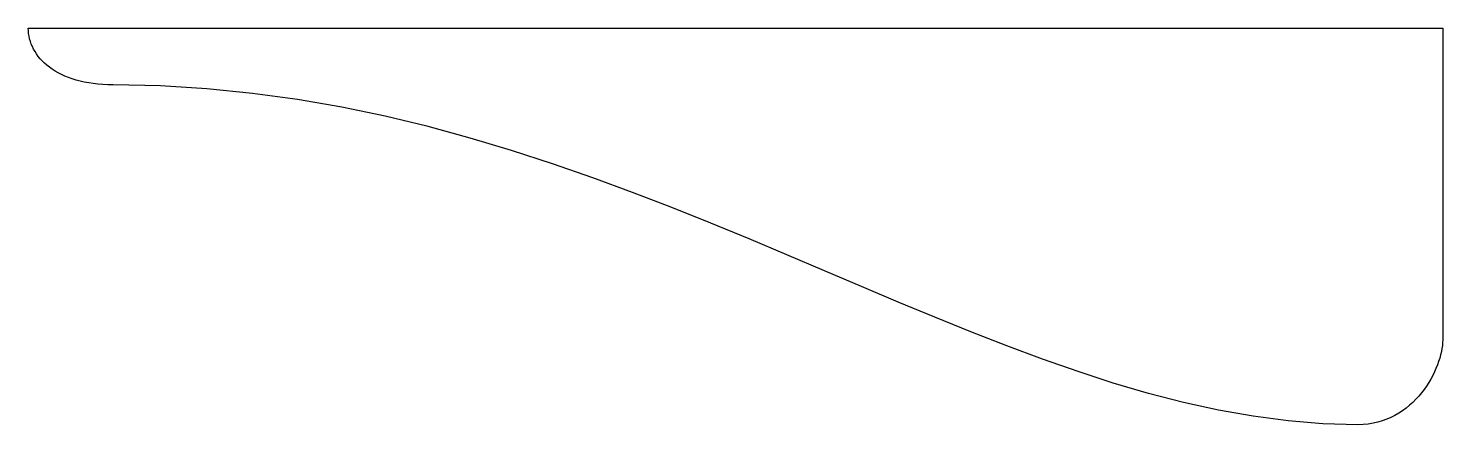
# Model space of a CAD drawing. Extents: x 5 to 255, y 220 to 290.
import ezdxf

# ---------------------------------------------------------------- set-up
doc = ezdxf.new("R2010")
doc.units = 0
doc.layers.add('Layer_1', color=7, linetype='CONTINUOUS')

msp = doc.modelspace()

# ---------------------------------------------------------------- linework, layer by layer
at = {"layer": 'Layer_1', "color": 3}
msp.add_lwpolyline([(240, 219.999999), (233.83869, 220.172118), (227.68129, 220.673827), (221.52279, 221.483153), (215.35821, 222.578124), (209.18254, 223.936767), (202.9908, 225.537108), (196.77798, 227.357177), (190.5391, 229.374999), (184.26916, 231.568603), (177.96316, 233.916015), (171.61611, 236.395263), (165.22302, 238.984374), (158.77889, 241.661376), (152.27872, 244.404296), (145.71753, 247.191161), (139.09031, 249.999999), (132.39208, 252.808837), (125.61783, 255.595702), (118.76257, 258.338622), (111.82131, 261.015624), (104.78906, 263.604735), (97.660812, 266.083983), (90.43158, 268.431395), (83.096367, 270.624999), (75.650179, 272.642821), (68.08802, 274.46289), (60.404897, 276.063231), (52.595815, 277.421874), (44.655779, 278.516845), (36.579794, 279.326171), (28.362866, 279.82788), (20, 279.999999), (19.077148, 280.014499), (18.183594, 280.057379), (17.319336, 280.127719), (16.484375, 280.224609), (15.678711, 280.347137), (14.902344, 280.494384), (14.155273, 280.665435), (13.4375, 280.859374), (12.749023, 281.075286), (12.089844, 281.312255), (11.459961, 281.569366), (10.859375, 281.845702), (10.288086, 282.14035), (9.746094, 282.452392), (9.233398, 282.780914), (8.75, 283.125), (8.295898, 283.483734), (7.871094, 283.856201), (7.475586, 284.241485), (7.109375, 284.638672), (6.772461, 285.046844), (6.464844, 285.465088), (6.186523, 285.892486), (5.9375, 286.328125), (5.717773, 286.771088), (5.527344, 287.220459), (5.366211, 287.675323), (5.234375, 288.134766), (5.131836, 288.59787), (5.058594, 289.063721), (5.014648, 289.531403), (5, 290), (12.8125, 290), (20.625, 290), (28.4375, 290), (36.25, 290), (44.0625, 290), (51.875, 290), (59.6875, 290), (67.5, 290), (75.3125, 290), (83.125, 290), (90.9375, 290), (98.75, 290), (106.5625, 290), (114.375, 290), (122.1875, 290), (130, 290), (137.8125, 290), (145.625, 290), (153.4375, 290), (161.25, 290), (169.0625, 290), (176.875, 290), (184.6875, 290), (192.5, 290), (200.3125, 290), (208.125, 290), (215.9375, 290), (223.75, 290), (231.5625, 290), (239.375, 290), (247.1875, 290), (255, 290), (255, 288.28125), (255, 286.5625), (255, 284.84375), (255, 283.125), (255, 281.40625), (255, 279.6875), (255, 277.96875), (255, 276.25), (255, 274.53125), (255, 272.8125), (255, 271.09375), (255, 269.375), (255, 267.65625), (255, 265.9375), (255, 264.21875), (255, 262.5), (255, 260.781249), (255, 259.062499), (255, 257.343749), (255, 255.624999), (255, 253.906249), (255, 252.187499), (255, 250.468749), (255, 248.749999), (255, 247.031249), (255, 245.312499), (255, 243.593749), (255, 241.874999), (255, 240.156249), (255, 238.437499), (255, 236.718749), (255, 234.999999), (254.9854, 234.517058), (254.9415, 234.007567), (254.8682, 233.474273), (254.76566, 232.919921), (254.63383, 232.347259), (254.4727, 231.759032), (254.28227, 231.157989), (254.06254, 230.546874), (253.81352, 229.928435), (253.5352, 229.305419), (253.22758, 228.680572), (252.89067, 228.05664), (252.52445, 227.43637), (252.12895, 226.822509), (251.70414, 226.217803), (251.25004, 225.624999), (250.76664, 225.046843), (250.25395, 224.486083), (249.71195, 223.945464), (249.14066, 223.427733), (248.54008, 222.935637), (247.9102, 222.471923), (247.25102, 222.039336), (246.56254, 221.640624), (245.84477, 221.278533), (245.0977, 220.95581), (244.32133, 220.6752), (243.51566, 220.439452), (242.6807, 220.251311), (241.81645, 220.113524), (240.92289, 220.028834)], close=True, dxfattribs=at)

doc.saveas('drawing.dxf')
